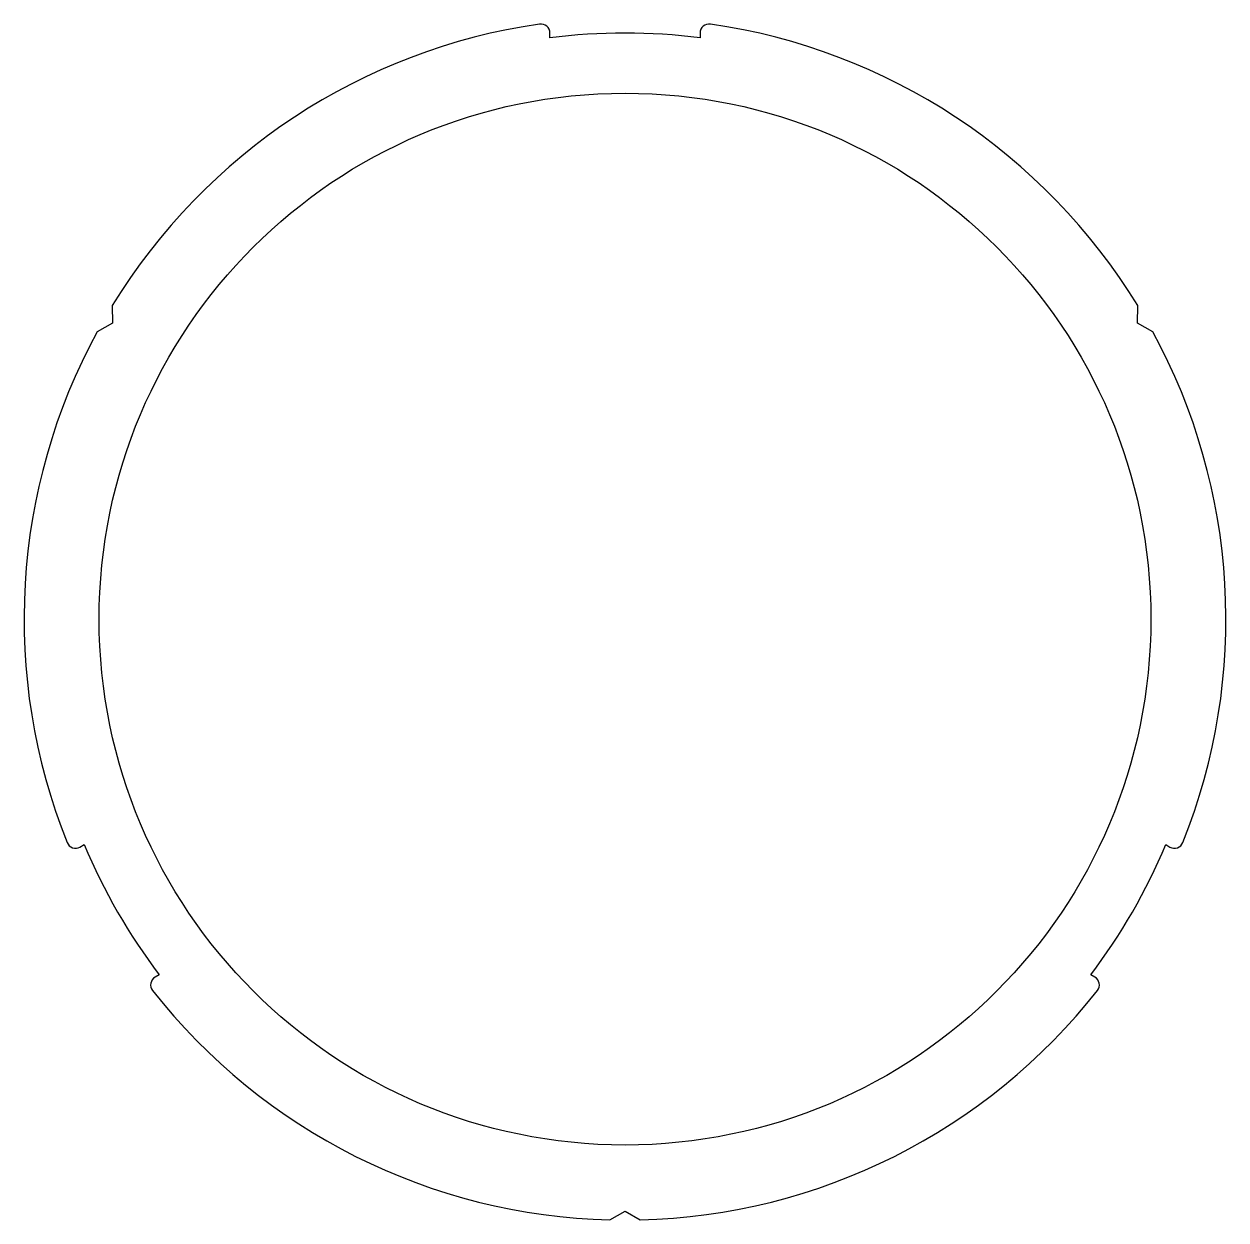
# Model space of a CAD drawing. Extents: x 157 to 197, y 202 to 241.8.
import ezdxf

# ---------------------------------------------------------------- set-up
doc = ezdxf.new("R2010")
doc.units = 0
doc.layers.add('ANA', color=220, linetype='CONTINUOUS')

msp = doc.modelspace()

# ---------------------------------------------------------------- linework, layer by layer
at = {"layer": 'ANA', "color": 7}
msp.add_lwpolyline([(161.313, 210.076, 0.456629), (161.228, 209.631, 0.223509), (176.451, 201.997), (176.951, 202.291), (177.451, 201.997, 0.223509), (192.674, 209.631, 0.456629), (192.588, 210.076), (192.449, 210.157, 0.064368), (194.949, 214.487), (195.088, 214.406, 0.456629), (195.517, 214.554, 0.223509), (194.516, 231.555), (194.012, 231.841), (194.016, 232.421, 0.223509), (179.794, 241.788, 0.456629), (179.451, 241.491), (179.451, 241.33, 0.064368), (174.451, 241.33), (174.451, 241.491, 0.456629), (174.108, 241.788, 0.223509), (159.886, 232.421), (159.89, 231.841), (159.386, 231.555, 0.223509), (158.385, 214.554, 0.456629), (158.813, 214.406), (158.953, 214.487, 0.064368), (161.453, 210.157)], format="xyb", close=True, dxfattribs=at)
msp.add_circle((176.951, 221.991), 17.5, dxfattribs=at)

doc.saveas('drawing.dxf')
